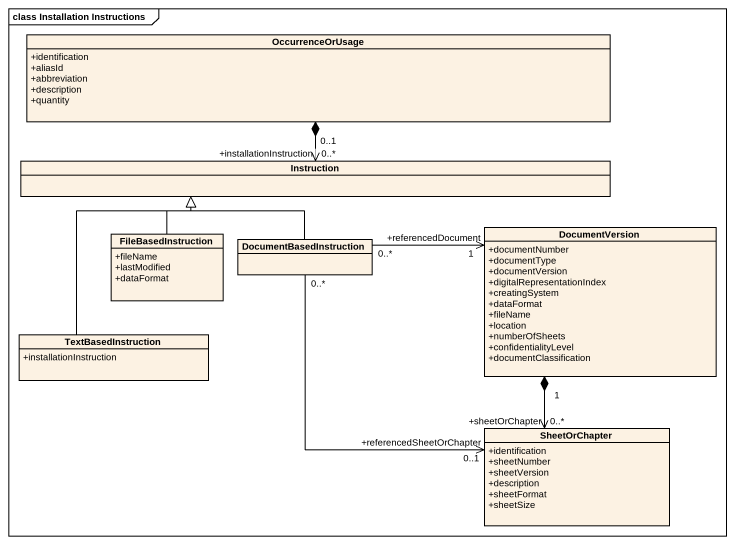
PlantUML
@startuml
mainframe class Installation Instructions
hide circle
hide empty members
skinparam classAttributeIconSize 0
class OccurrenceOrUsage {
  +identification
  +aliasId
  +abbreviation
  +description
  +quantity
}
class Instruction
class FileBasedInstruction {
  +fileName
  +lastModified
  +dataFormat
}
class DocumentBasedInstruction
class DocumentVersion {
  +documentNumber
  +documentType
  +documentVersion
  +digitalRepresentationIndex
  +creatingSystem
  +dataFormat
  +fileName
  +location
  +numberOfSheets
  +confidentialityLevel
  +documentClassification
}
class TextBasedInstruction {
  +installationInstruction
}
class SheetOrChapter {
  +identification
  +sheetNumber
  +sheetVersion
  +description
  +sheetFormat
  +sheetSize
}
OccurrenceOrUsage "0..1" *--> "+installationInstruction\n0..*" Instruction
FileBasedInstruction -right-|> Instruction
DocumentBasedInstruction -up-|> Instruction
DocumentBasedInstruction "0..*" -right-> "+referencedDocument\n1" DocumentVersion
DocumentBasedInstruction "0..*" --> "+referencedSheetOrChapter\n0..1" SheetOrChapter
DocumentVersion "1" *--> "+sheetOrChapter\n0..*" SheetOrChapter
TextBasedInstruction -up-|> Instruction
@enduml
